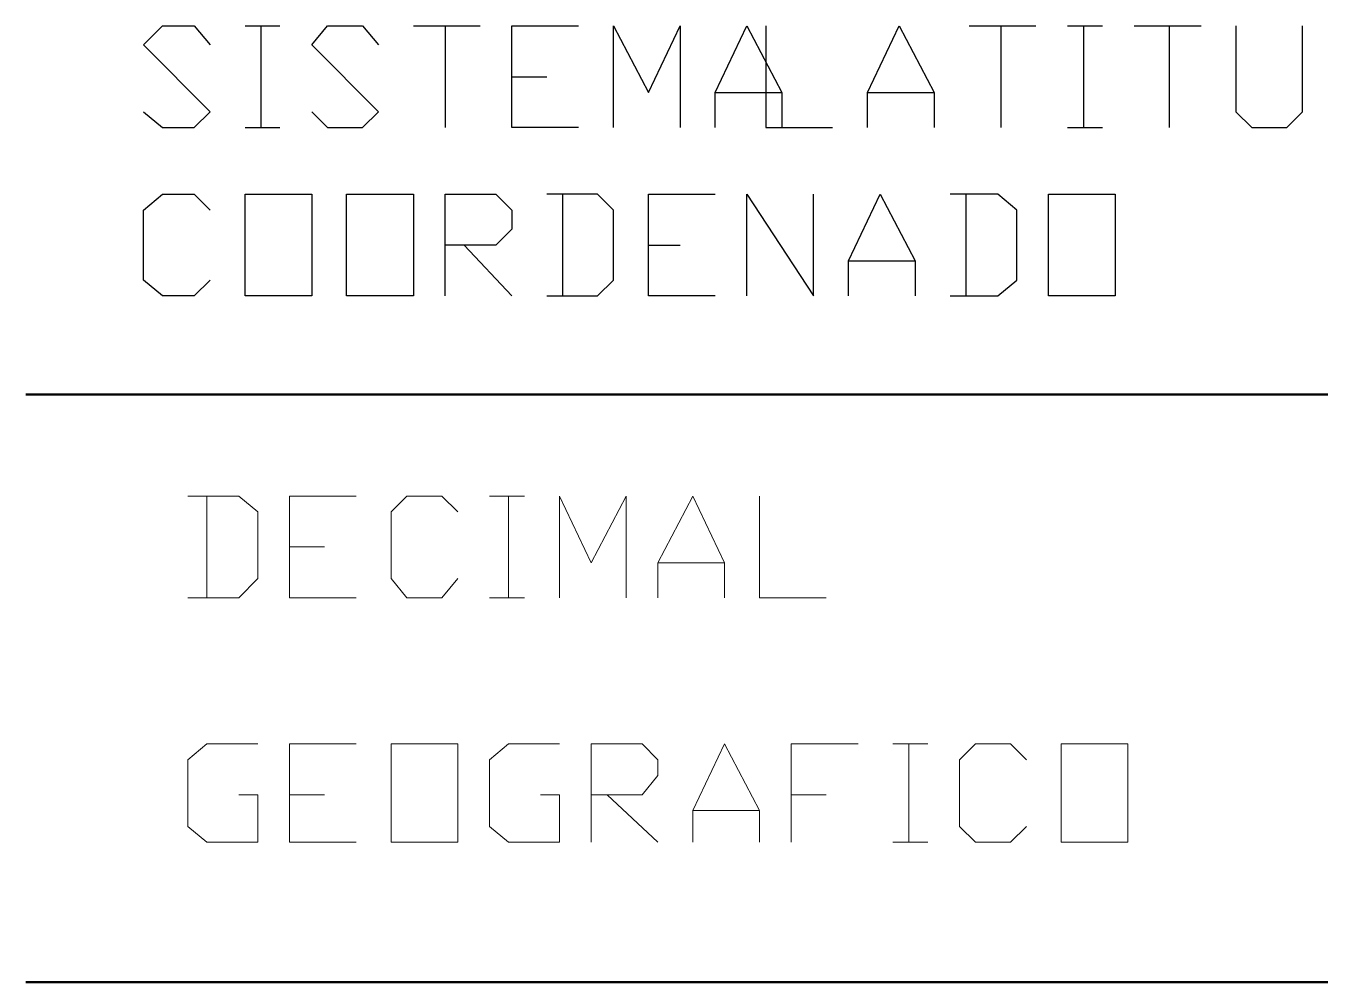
# Model space of a CAD drawing. Header units: millimetres. Extents: x 2424 to 2511, y 1858 to 1990.
# Drawn here: x 2473.31 to 2480.22, y 1898.62 to 1903.72 of the extents above; entities that cross this region are included whole.
import ezdxf

# ---------------------------------------------------------------- set-up
doc = ezdxf.new("R2010")
doc.units = ezdxf.units.MM
doc.layers.add('PDF_0', color=7, linetype='Continuous')
doc.layers.add('PDF_CVL_PUNTO_NUM', color=7, linetype='Continuous')

msp = doc.modelspace()

# ---------------------------------------------------------------- linework, layer by layer
at = {"layer": 'PDF_0', "lineweight": 50}
for points in [[(2473.3131, 1901.7559), (2501.1171, 1901.7559)], [(2473.3131, 1898.6213), (2501.1171, 1898.6213)]]:
    msp.add_lwpolyline(points, dxfattribs=at)
at = {"layer": 'PDF_CVL_PUNTO_NUM', "lineweight": 25}
for points in [[(2473.9401, 1903.2638), (2474.0417, 1903.1791), (2474.2111, 1903.1791), (2474.2959, 1903.2638), (2473.9401, 1903.6196), (2474.0417, 1903.7213), (2474.2111, 1903.7213), (2474.2959, 1903.6196)], [(2474.4822, 1903.7213), (2474.6686, 1903.7213)], [(2474.567, 1903.7213), (2474.567, 1903.1791)], [(2474.838, 1903.2638), (2474.9228, 1903.1791), (2475.1091, 1903.1791), (2475.1939, 1903.2638), (2474.838, 1903.6196), (2474.9228, 1903.7213), (2475.1091, 1903.7213), (2475.1939, 1903.6196)], [(2475.3802, 1903.7213), (2475.736, 1903.7213)], [(2475.5497, 1903.7213), (2475.5497, 1903.1791)], [(2476.2613, 1903.1791), (2475.9055, 1903.1791), (2475.9055, 1903.7213), (2476.2613, 1903.7213)], [(2476.4477, 1903.1791), (2476.4477, 1903.7213), (2476.634, 1903.3655), (2476.8035, 1903.7213), (2476.8035, 1903.1791)], [(2476.9898, 1903.1791), (2476.9898, 1903.3655), (2477.1593, 1903.7213), (2477.3457, 1903.3655), (2477.3457, 1903.1791)], [(2477.2609, 1903.7213), (2477.2609, 1903.1791), (2477.6167, 1903.1791)], [(2477.8031, 1903.1791), (2477.8031, 1903.3655), (2477.9726, 1903.7213), (2478.1589, 1903.3655), (2478.1589, 1903.1791)], [(2478.3453, 1903.7213), (2478.7011, 1903.7213)], [(2478.5147, 1903.7213), (2478.5147, 1903.1791)], [(2478.8706, 1903.7213), (2479.0569, 1903.7213)], [(2478.9553, 1903.7213), (2478.9553, 1903.1791)], [(2479.2264, 1903.7213), (2479.5822, 1903.7213)], [(2479.4127, 1903.7213), (2479.4127, 1903.1791)], [(2479.7685, 1903.7213), (2479.7685, 1903.2638), (2479.8533, 1903.1791), (2480.0396, 1903.1791), (2480.1244, 1903.2638), (2480.1244, 1903.7213)], [(2475.9055, 1903.4502), (2476.0919, 1903.4502)], [(2476.9898, 1903.3655), (2477.3457, 1903.3655)], [(2477.8031, 1903.3655), (2478.1589, 1903.3655)], [(2474.4822, 1903.1791), (2474.6686, 1903.1791)], [(2478.8706, 1903.1791), (2479.0569, 1903.1791)], [(2474.2959, 1902.3658), (2474.2111, 1902.2811), (2474.0417, 1902.2811), (2473.9401, 1902.3658), (2473.9401, 1902.7386), (2474.0417, 1902.8233), (2474.2111, 1902.8233), (2474.2959, 1902.7386)], [(2475.5497, 1902.2811), (2475.5497, 1902.8233), (2475.8208, 1902.8233), (2475.9055, 1902.7386), (2475.9055, 1902.6369), (2475.8208, 1902.5522), (2475.5497, 1902.5522)], [(2476.0919, 1902.2811), (2476.3629, 1902.2811), (2476.4477, 1902.3658), (2476.4477, 1902.7386), (2476.3629, 1902.8233), (2476.0919, 1902.8233)], [(2476.1766, 1902.8233), (2476.1766, 1902.2811)], [(2476.9898, 1902.2811), (2476.634, 1902.2811), (2476.634, 1902.8233), (2476.9898, 1902.8233)], [(2477.1593, 1902.2811), (2477.1593, 1902.8233), (2477.5151, 1902.2811), (2477.5151, 1902.8233)], [(2477.7015, 1902.2811), (2477.7015, 1902.4675), (2477.8709, 1902.8233), (2478.0573, 1902.4675), (2478.0573, 1902.2811)], [(2478.2437, 1902.2811), (2478.4978, 1902.2811), (2478.5995, 1902.3658), (2478.5995, 1902.7386), (2478.4978, 1902.8233), (2478.2437, 1902.8233)], [(2478.3284, 1902.8233), (2478.3284, 1902.2811)], [(2475.6513, 1902.5522), (2475.9055, 1902.2811)], [(2476.634, 1902.5522), (2476.8035, 1902.5522)], [(2477.7015, 1902.4675), (2478.0573, 1902.4675)]]:
    msp.add_lwpolyline(points, dxfattribs=at)
for points in [[(2474.4822, 1902.2811), (2474.4822, 1902.8233), (2474.838, 1902.8233), (2474.838, 1902.2811)], [(2475.0244, 1902.2811), (2475.0244, 1902.8233), (2475.3802, 1902.8233), (2475.3802, 1902.2811)], [(2478.7689, 1902.2811), (2478.7689, 1902.8233), (2479.1247, 1902.8233), (2479.1247, 1902.2811)]]:
    msp.add_lwpolyline(points, close=True, dxfattribs=at)
at = {"layer": 'PDF_CVL_PUNTO_NUM', "lineweight": 20}
for points in [[(2474.1773, 1900.6715), (2474.4484, 1900.6715), (2474.55, 1900.7731), (2474.55, 1901.129), (2474.4484, 1901.2137), (2474.1773, 1901.2137)], [(2474.2789, 1901.2137), (2474.2789, 1900.6715)], [(2475.0753, 1900.6715), (2474.7194, 1900.6715), (2474.7194, 1901.2137), (2475.0753, 1901.2137)], [(2475.6174, 1900.7731), (2475.5327, 1900.6715), (2475.3463, 1900.6715), (2475.2616, 1900.7731), (2475.2616, 1901.129), (2475.3463, 1901.2137), (2475.5327, 1901.2137), (2475.6174, 1901.129)], [(2475.7869, 1901.2137), (2475.9732, 1901.2137)], [(2475.8885, 1901.2137), (2475.8885, 1900.6715)], [(2476.1596, 1900.6715), (2476.1596, 1901.2137), (2476.3291, 1900.8579), (2476.5154, 1901.2137), (2476.5154, 1900.6715)], [(2476.6849, 1900.6715), (2476.6849, 1900.8579), (2476.8712, 1901.2137), (2477.0407, 1900.8579), (2477.0407, 1900.6715)], [(2477.2271, 1901.2137), (2477.2271, 1900.6715), (2477.5829, 1900.6715)], [(2474.7194, 1900.9426), (2474.9058, 1900.9426)], [(2476.6849, 1900.8579), (2477.0407, 1900.8579)], [(2475.7869, 1900.6715), (2475.9732, 1900.6715)], [(2474.4484, 1899.621), (2474.55, 1899.621), (2474.55, 1899.3669), (2474.2789, 1899.3669), (2474.1773, 1899.4516), (2474.1773, 1899.8074), (2474.2789, 1899.8921), (2474.55, 1899.8921)], [(2475.0753, 1899.3669), (2474.7194, 1899.3669), (2474.7194, 1899.8921), (2475.0753, 1899.8921)], [(2476.058, 1899.621), (2476.1596, 1899.621), (2476.1596, 1899.3669), (2475.8885, 1899.3669), (2475.7869, 1899.4516), (2475.7869, 1899.8074), (2475.8885, 1899.8921), (2476.1596, 1899.8921)], [(2476.3291, 1899.3669), (2476.3291, 1899.8921), (2476.6002, 1899.8921), (2476.6849, 1899.8074), (2476.6849, 1899.7227), (2476.6002, 1899.621), (2476.3291, 1899.621)], [(2476.8712, 1899.3669), (2476.8712, 1899.5363), (2477.0407, 1899.8921), (2477.2271, 1899.5363), (2477.2271, 1899.3669)], [(2477.3965, 1899.3669), (2477.3965, 1899.8921), (2477.7523, 1899.8921)], [(2477.9387, 1899.8921), (2478.125, 1899.8921)], [(2478.0234, 1899.8921), (2478.0234, 1899.3669)], [(2478.6503, 1899.4516), (2478.5656, 1899.3669), (2478.3792, 1899.3669), (2478.2945, 1899.4516), (2478.2945, 1899.8074), (2478.3792, 1899.8921), (2478.5656, 1899.8921), (2478.6503, 1899.8074)], [(2474.7194, 1899.621), (2474.9058, 1899.621)], [(2476.4138, 1899.621), (2476.6849, 1899.3669)], [(2477.3965, 1899.621), (2477.5829, 1899.621)], [(2476.8712, 1899.5363), (2477.2271, 1899.5363)], [(2477.9387, 1899.3669), (2478.125, 1899.3669)]]:
    msp.add_lwpolyline(points, dxfattribs=at)
for points in [[(2475.2616, 1899.3669), (2475.2616, 1899.8921), (2475.6174, 1899.8921), (2475.6174, 1899.3669)], [(2478.8367, 1899.3669), (2478.8367, 1899.8921), (2479.1925, 1899.8921), (2479.1925, 1899.3669)]]:
    msp.add_lwpolyline(points, close=True, dxfattribs=at)

doc.saveas('drawing.dxf')
